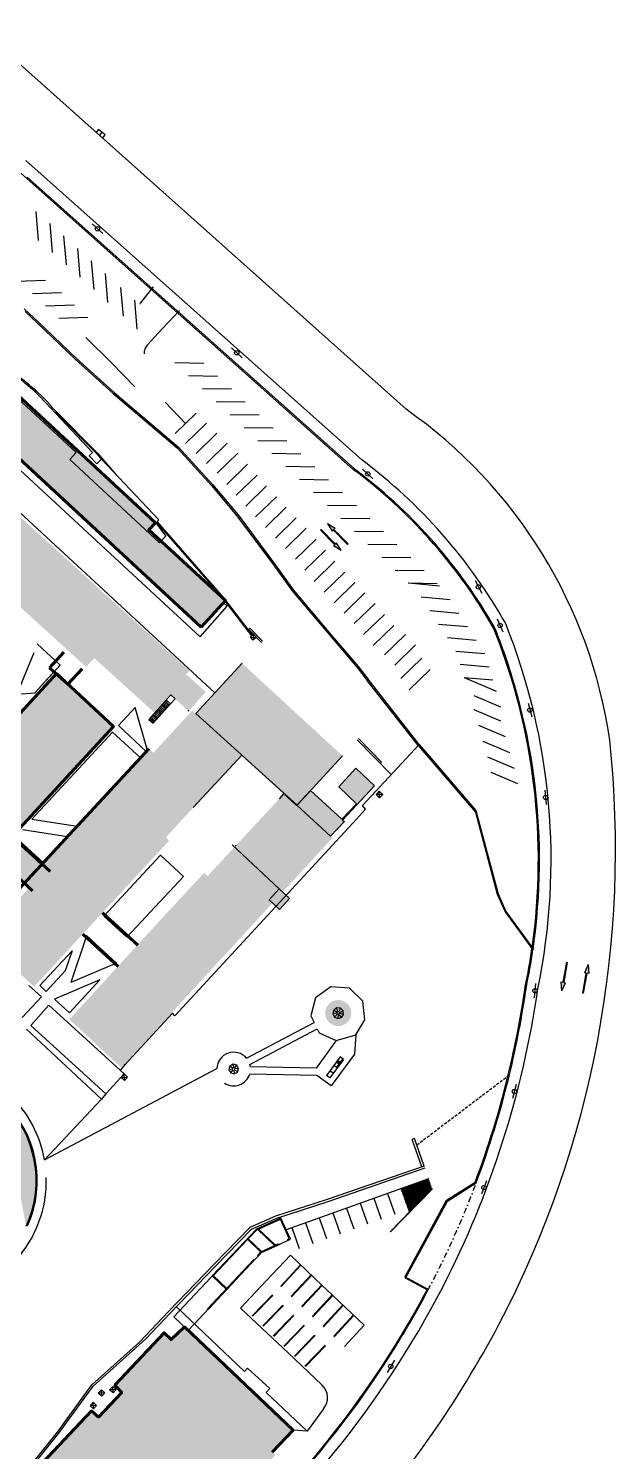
# Model space of a CAD drawing. Header units: millimetres. Extents: x 34038 to 35840, y 10511 to 10922.
# Drawn here: x 34410 to 34511.2, y 10666.8 to 10912 of the extents above; entities that cross this region are included whole.
import ezdxf

# ---------------------------------------------------------------- set-up
doc = ezdxf.new("R2010")
doc.units = ezdxf.units.MM
doc.linetypes.add('DASHDOTX2', pattern=[2, 1, -0.5, 0, -0.5])
doc.linetypes.add('HIDDENX2', pattern=[0.75, 0.5, -0.25])
for name, color, linetype in [('_0', 7, 'Continuous'), ('CERCA', 7, 'Continuous'), ('GUIA', 7, 'Continuous'), ('MANTER', 150, 'Continuous'), ('MEDIDAS REAIS', 3, 'Continuous'), ('MURO', 2, 'Continuous'), ('PAREDE', 4, 'Continuous'), ('PINTURA BRANCA', 7, 'Continuous'), ('piso2', 2, 'Continuous'), ('VAGAS', 7, 'Continuous')]:
    doc.layers.add(name, color=color, linetype=linetype)
doc.layers.add('PROJEÇÃO DAS EDIFICAÇÕES', color=4, linetype='Continuous', lineweight=60)

# ---------------------------------------------------------------- blocks, each defined once
blk = doc.blocks.new('X')
for p, q in [((0.4, 0.4), (-0.4, -0.4)), ((-0.4, 0.4), (0.4, -0.4)), ((-0.4, 0.4), (-0.4, -0.4)), ((-0.4, 0.4), (0.4, 0.4)), ((0.4, 0.4), (0.4, -0.4)), ((-0.4, -0.4), (0.4, -0.4))]:
    blk.add_line(p, q)
blk = doc.blocks.new('POST')
at = {"color": 7}
blk.add_line((-4.93, 0), (4.93, 0), dxfattribs=at)
blk.add_circle((0, 0), 1.5, dxfattribs=at)
blk = doc.blocks.new('BL')
for p, q in [((3, 3), (-3, 3)), ((-3, 3), (-3, 0)), ((0, 3), (0, 0)), ((3, 0), (3, 3))]:
    blk.add_line(p, q)
blk = doc.blocks.new('CUBA-PL')
for p, q in [((0.15, -0.16), (0.15, 0.16)), ((0.19, 0.2), (0.46, 0.2)), ((0.5, 0.16), (0.5, -0.16)), ((0.46, -0.2), (0.19, -0.2))]:
    blk.add_line(p, q)
for radius in [0.0281, 0.0158]:
    blk.add_circle((0.33, 0), radius)
for centre, start, end in [((0.19, 0.16), 90, 180), ((0.46, 0.16), 0, 90), ((0.19, -0.16), 180, 270), ((0.46, -0.16), 270, 0)]:
    blk.add_arc(centre, 0.04, start, end)

msp = doc.modelspace()

# ---------------------------------------------------------------- hatches: boundary and pattern name
for points in [[(34463.923, 10822.071), (34462.609, 10822.886), (34462.825, 10823.095), (34460.388, 10825.607), (34460.495, 10825.712), (34462.932, 10823.2), (34463.148, 10823.409)], [(34461.581, 10826.765), (34462.895, 10825.95), (34462.68, 10825.741), (34465.117, 10823.229), (34465.009, 10823.125), (34462.572, 10825.637), (34462.357, 10825.428)], [(34501.972, 10746.211), (34501.861, 10747.753), (34502.157, 10747.701), (34502.761, 10751.149), (34502.909, 10751.123), (34502.305, 10747.676), (34502.6, 10747.624)], [(34506.523, 10750.745), (34506.634, 10749.203), (34506.338, 10749.255), (34505.735, 10745.807), (34505.587, 10745.833), (34506.191, 10749.281), (34505.895, 10749.332)]]:
    msp.add_hatch(color=256).paths.add_polyline_path(points)
at = {"layer": 'MANTER'}
h = msp.add_hatch(color=170, dxfattribs=at)
h.dxf.hatch_style = 1
h.paths.add_polyline_path([(34403.372, 10853.28), (34400.686, 10850.414), (34442.81, 10812.175), (34443.968, 10813.452), (34430.764, 10825.628), (34431.922, 10826.884)])
h = msp.add_hatch(color=170, dxfattribs=at)
h.dxf.hatch_style = 1
h.paths.add_polyline_path([(34439.799, 10808.859), (34442.81, 10812.175), (34400.686, 10850.414), (34398, 10847.547)])
h = msp.add_hatch(color=170, dxfattribs=at)
h.dxf.hatch_style = 1
h.paths.add_polyline_path([(34419.977, 10802.029), (34421.369, 10803.561), (34431.777, 10794.108), (34433.424, 10795.921), (34434.617, 10797.175), (34437.481, 10794.573), (34437.629, 10794.438), (34440.601, 10797.71), (34437.344, 10800.668), (34437.244, 10800.557), (34437.125, 10800.665), (34437.769, 10801.373), (34393.445, 10841.636), (34387.12, 10834.673), (34404.899, 10818.522), (34403.507, 10816.99)])
h = msp.add_hatch(color=170, dxfattribs=at)
h.dxf.hatch_style = 1
h.paths.add_polyline_path([(34464.162, 10786.703), (34446.845, 10802.658), (34438.854, 10793.984), (34456.337, 10778.209)])
h = msp.add_hatch(color=170, dxfattribs=at)
h.dxf.hatch_style = 1
h.paths.add_polyline_path([(34446.644, 10786.955), (34446.719, 10787.037), (34454.277, 10780.1), (34454.261, 10780.083), (34456.337, 10778.209), (34464.162, 10786.703), (34446.845, 10802.658), (34438.854, 10793.984)])
h = msp.add_hatch(color=170, dxfattribs=at)
h.dxf.hatch_style = 1
h.paths.add_polyline_path([(34406.514, 10751.071), (34442.734, 10790.423), (34438.265, 10794.525), (34402.024, 10755.189)])
h.paths.add_polyline_path([(34393.875, 10767.386), (34420.187, 10795.908), (34415.711, 10800.065), (34389.419, 10771.524)])
h = msp.add_hatch(color=170, dxfattribs=at)
h.dxf.hatch_style = 1
h.paths.add_polyline_path([(34406.294, 10790.285), (34405.632, 10790.895), (34399.872, 10784.643), (34400.535, 10784.034)], flags=17)
h.paths.add_polyline_path([(34415.7, 10800.053), (34414.813, 10800.861), (34405.632, 10790.895), (34406.294, 10790.285), (34400.535, 10784.034), (34399.872, 10784.643), (34399.669, 10784.422), (34400.552, 10783.61)])
h = msp.add_hatch(color=170, dxfattribs=at)
h.dxf.hatch_style = 1
h.paths.add_polyline_path([(34398.331, 10763.247), (34424.664, 10791.751), (34420.187, 10795.908), (34393.875, 10767.386)])
h = msp.add_hatch(color=170, dxfattribs=at)
h.dxf.hatch_style = 1
h.paths.add_polyline_path([(34406.514, 10751.071), (34411.005, 10746.954), (34434.288, 10772.125), (34433.7, 10772.668), (34433.554, 10772.804), (34446.584, 10786.89), (34442.734, 10790.423)])
h = msp.add_hatch(color=170, dxfattribs=at)
h.dxf.hatch_style = 1
h.paths.add_polyline_path([(34410.526, 10765.604), (34410.357, 10765.761), (34410.514, 10765.929), (34410.682, 10765.773)], flags=16)
h.paths.add_polyline_path([(34417.739, 10773.372), (34417.57, 10773.528), (34417.727, 10773.697), (34417.895, 10773.54)], flags=16)
h.paths.add_polyline_path([(34415.012, 10770.773), (34415.168, 10770.941), (34415.337, 10770.785), (34415.18, 10770.616)], flags=16)
h.paths.add_polyline_path([(34420.108, 10776.261), (34420.265, 10776.43), (34420.434, 10776.273), (34420.277, 10776.105)], flags=16)
h.paths.add_polyline_path([(34422.66, 10779.009), (34422.817, 10779.178), (34422.985, 10779.021), (34422.829, 10778.853)], flags=16)
h.paths.add_polyline_path([(34424.858, 10781.376), (34425.015, 10781.545), (34425.183, 10781.388), (34425.027, 10781.22)], flags=16)
h.paths.add_polyline_path([(34427.791, 10784.534), (34427.948, 10784.703), (34428.116, 10784.546), (34427.96, 10784.378)], flags=16)
h.paths.add_polyline_path([(34429.323, 10786.354), (34418.399, 10774.59), (34419.043, 10774.489), (34429.674, 10786.029)])
h.paths.add_polyline_path([(34416.757, 10772.822), (34412.569, 10768.313), (34412.981, 10767.935), (34417.392, 10772.723)])
h.paths.add_polyline_path([(34430.809, 10787.954), (34430.536, 10787.661), (34430.574, 10787.531), (34430.743, 10787.375), (34430.649, 10787.274), (34430.69, 10787.132), (34430.597, 10787.218), (34430.586, 10787.206), (34430.418, 10787.363), (34430.428, 10787.374), (34430.343, 10787.453), (34429.323, 10786.354), (34429.674, 10786.029), (34419.043, 10774.489), (34418.399, 10774.59), (34416.757, 10772.822), (34417.392, 10772.723), (34412.981, 10767.935), (34412.824, 10768.079), (34412.656, 10767.898), (34412.487, 10768.054), (34412.655, 10768.235), (34412.065, 10768.775), (34408.799, 10765.258), (34410.155, 10764.014), (34431.565, 10787.253)])
h = msp.add_hatch(color=170, dxfattribs=at)
h.dxf.hatch_style = 1
h.paths.add_polyline_path([(34430.649, 10787.274), (34430.597, 10787.218), (34430.69, 10787.132)])
h.paths.add_polyline_path([(34430.536, 10787.661), (34430.343, 10787.453), (34430.428, 10787.374), (34430.574, 10787.531)])
h = msp.add_hatch(color=170, dxfattribs=at)
h.dxf.hatch_style = 1
h.paths.add_polyline_path([(34454.261, 10780.083), (34454.112, 10780.217), (34453.287, 10779.329), (34445.822, 10771.301), (34445.685, 10771.154), (34445.549, 10771.008), (34445.55, 10771.007), (34445.697, 10770.873)])
h.paths.add_polyline_path([(34446.793, 10786.821), (34446.644, 10786.955), (34438.163, 10777.787), (34438.311, 10777.652), (34438.446, 10777.799)])
h = msp.add_hatch(color=170, dxfattribs=at)
h.dxf.hatch_style = 1
h.paths.add_polyline_path([(34446.793, 10786.821), (34446.731, 10786.755), (34453.993, 10780.089), (34454.112, 10780.217)])
h = msp.add_hatch(color=170, dxfattribs=at)
h.dxf.hatch_style = 1
h.paths.add_polyline_path([(34466.459, 10784.576), (34463.508, 10781.366), (34466.581, 10778.471), (34464.04, 10775.797), (34458.667, 10780.739), (34456.337, 10778.209), (34462.111, 10772.895), (34464.48, 10775.389), (34464.185, 10775.659), (34469.679, 10781.544)])
h = msp.add_hatch(color=170, dxfattribs=at)
h.dxf.hatch_style = 1
h.paths.add_polyline_path([(34462.111, 10772.895), (34464.48, 10775.389), (34464.185, 10775.659), (34469.679, 10781.544), (34466.459, 10784.576), (34463.508, 10781.366), (34466.581, 10778.471), (34464.04, 10775.797), (34458.667, 10780.739), (34456.337, 10778.209)])
h = msp.add_hatch(color=170, dxfattribs=at)
h.dxf.hatch_style = 1
h.paths.add_polyline_path([(34457.962, 10776.713), (34456.337, 10778.209), (34456.201, 10778.062), (34454.141, 10779.954), (34441.047, 10765.872), (34440.9, 10766.008), (34440.313, 10766.551), (34432.933, 10758.615), (34417.094, 10741.309), (34421.55, 10737.153)])
h = msp.add_hatch(color=170, dxfattribs=at)
h.dxf.hatch_style = 1
h.paths.add_polyline_path([(34454.277, 10780.1), (34454.141, 10779.954), (34456.201, 10778.062), (34456.337, 10778.209)])
h = msp.add_hatch(color=170, dxfattribs=at)
h.dxf.hatch_style = 1
h.paths.add_polyline_path([(34462.445, 10772.587), (34457.962, 10776.713), (34421.55, 10737.153), (34426.005, 10732.997)])
h = msp.add_hatch(color=170, dxfattribs=at)
h.dxf.hatch_style = 1
h.paths.add_polyline_path([(34438.311, 10777.652), (34438.163, 10777.787), (34433.554, 10772.804), (34433.7, 10772.668)])
h = msp.add_hatch(color=170, dxfattribs=at)
h.dxf.hatch_style = 1
h.paths.add_polyline_path([(34407.191, 10772.837), (34404.137, 10769.532), (34408.799, 10765.258), (34411.861, 10768.555)])
h = msp.add_hatch(color=170, dxfattribs=at)
h.dxf.hatch_style = 1
h.paths.add_polyline_path([(34445.697, 10770.873), (34445.549, 10771.008), (34440.9, 10766.008), (34441.047, 10765.872)])
h = msp.add_hatch(color=170, dxfattribs=at)
h.dxf.hatch_style = 1
h.paths.add_polyline_path([(34453.248, 10763.777), (34451.514, 10761.893), (34453.277, 10760.249), (34455.01, 10762.133)])
h = msp.add_hatch(color=170, dxfattribs=at)
h.dxf.hatch_style = 1
h.paths.add_polyline_path([(34465.673, 10742.391, 1), (34461.173, 10742.391, 1)])
h = msp.add_hatch(color=170, dxfattribs=at)
h.dxf.hatch_style = 1
h.paths.add_polyline_path([(34436.898, 10688.322), (34434.606, 10686.147), (34433.444, 10687.305), (34424.916, 10678.281), (34426.111, 10677.047), (34422.104, 10672.776), (34420.898, 10673.851), (34412.37, 10664.827), (34413.537, 10663.676), (34411.388, 10661.359), (34426.44, 10647.158), (34430.064, 10650.951), (34437.322, 10651.185), (34437.152, 10658.615), (34441.081, 10658.998), (34441.009, 10662.177), (34445.024, 10662.21), (34445.026, 10661.899, 0.6767556), (34447.558, 10660.909), (34448.066, 10660.433, 1), (34450.159, 10662.663), (34449.853, 10662.95), (34450.432, 10662.955), (34450.409, 10663.943), (34452.561, 10666.243), (34452.058, 10666.715), (34455.64, 10670.535)])
h = msp.add_hatch(color=170, dxfattribs=at)
h.dxf.hatch_style = 1
h.paths.add_polyline_path([(34426.44, 10647.158), (34430.064, 10650.951), (34437.322, 10651.185), (34437.152, 10658.615), (34441.081, 10658.998), (34441.009, 10662.177), (34445.057, 10662.21, 0.805425), (34447.669, 10661.043, 1.5266512), (34449.725, 10662.949), (34450.432, 10662.955), (34450.409, 10663.943), (34452.561, 10666.243), (34452.058, 10666.715), (34455.64, 10670.535), (34436.898, 10688.322), (34434.606, 10686.147), (34433.444, 10687.305), (34424.916, 10678.281), (34426.111, 10677.047), (34422.104, 10672.776), (34420.898, 10673.851), (34412.37, 10664.827), (34413.537, 10663.676), (34411.388, 10661.359)])
at = {"layer": 'PINTURA BRANCA'}
h = msp.add_hatch(color=2, dxfattribs=at)
edge = h.paths.add_edge_path()
edge.add_line((34405.655, 10727.25), (34405.509, 10727.114))
edge.add_arc((34392.587, 10713.509), 18.764, -24.71761, 46.47473, ccw=False)
edge.add_line((34409.631, 10705.663), (34409.877, 10705.721))
edge.add_arc((34392.588, 10713.509), 18.962, 335.7505, 406.43854)
at = {"layer": 'PINTURA BRANCA', "ltscale": 3}
h = msp.add_hatch(dxfattribs=at)
h.set_pattern_fill('ANSI31', color=256, scale=1.5, angle=19.72326, style=0)
h.set_pattern_definition([(64.723257, (31126.27932, 9350.73386), (-0.169547989, 0.080060785), [])])
h.paths.add_polyline_path([(34474.259, 10712.166), (34475.711, 10708.115), (34479.632, 10712.149), (34479.017, 10713.868)])

# ---------------------------------------------------------------- linework, layer by layer
for p, q in [((34475.119, 10846.424), (34401.652, 10912.042)), ((34467.477, 10837.716), (34409.599, 10889.3)), ((34460.388, 10825.607), (34460.495, 10825.712)), ((34460.388, 10825.607), (34462.825, 10823.095)), ((34460.495, 10825.712), (34462.932, 10823.2)), ((34461.581, 10826.765), (34462.357, 10825.428)), ((34461.581, 10826.765), (34462.895, 10825.95)), ((34462.572, 10825.637), (34462.357, 10825.428)), ((34465.009, 10823.125), (34462.572, 10825.637)), ((34462.895, 10825.95), (34462.68, 10825.741)), ((34465.117, 10823.229), (34462.68, 10825.741)), ((34462.609, 10822.886), (34462.825, 10823.095)), ((34462.932, 10823.2), (34463.148, 10823.409)), ((34463.923, 10822.071), (34463.148, 10823.409)), ((34465.117, 10823.229), (34465.009, 10823.125)), ((34463.923, 10822.071), (34462.609, 10822.886)), ((34439.615, 10807.238), (34444.282, 10812.51)), ((34444.282, 10812.51), (34443.641, 10813.092)), ((34448.23, 10808.67), (34448.021, 10808.465)), ((34450.175, 10806.272), (34448.021, 10808.465)), ((34450.375, 10806.489), (34448.23, 10808.67)), ((34448.234, 10807.185), (34448.803, 10807.669)), ((34448.702, 10806.635), (34448.234, 10807.185)), ((34448.234, 10807.185), (34449.265, 10807.114)), ((34448.797, 10807.664), (34448.702, 10806.635)), ((34449.31, 10807.152), (34448.702, 10806.635)), ((34448.797, 10807.664), (34449.265, 10807.114)), ((34410.923, 10804.486), (34408.015, 10797.361)), ((34408.015, 10797.361), (34411.111, 10797.581)), ((34430.536, 10787.661), (34428.393, 10795.028)), ((34425.518, 10791.916), (34430.343, 10787.453)), ((34424.5, 10790.815), (34429.323, 10786.354)), ((34472.552, 10783.48), (34466.692, 10789.449)), ((34470.887, 10785.616), (34466.901, 10789.676)), ((34467.582, 10778.183), (34477.402, 10788.649)), ((34470.667, 10785.4), (34470.887, 10785.616)), ((34470.667, 10785.4), (34470.887, 10785.616)), ((34468.142, 10777.506), (34466.579, 10775.818)), ((34468.142, 10777.506), (34467.582, 10778.183)), ((34468.142, 10777.506), (34467.582, 10778.183)), ((34408.992, 10774.035), (34416.757, 10772.822)), ((34410.632, 10775.803), (34418.399, 10774.59)), ((34466.579, 10775.818), (34435.232, 10741.942)), ((34412.569, 10768.313), (34407.77, 10772.713)), ((34420.022, 10755.719), (34417.308, 10747.657)), ((34417.537, 10753.132), (34416.367, 10749.659)), ((34425.186, 10751.013), (34417.308, 10747.657)), ((34502.761, 10751.149), (34502.157, 10747.701)), ((34502.909, 10751.123), (34502.305, 10747.676)), ((34502.761, 10751.149), (34502.909, 10751.123)), ((34506.523, 10750.745), (34505.895, 10749.332)), ((34506.523, 10750.745), (34506.634, 10749.203)), ((34410.078, 10747.131), (34412.256, 10745.194)), ((34411.986, 10747.131), (34413.087, 10746.113)), ((34422.338, 10748.104), (34414.53, 10744.778)), ((34417.08, 10742.42), (34422.338, 10748.104)), ((34462.134, 10746.937), (34459.513, 10745.044)), ((34465.357, 10746.702), (34462.134, 10746.937)), ((34501.861, 10747.753), (34502.157, 10747.701)), ((34501.972, 10746.211), (34501.861, 10747.753)), ((34501.972, 10746.211), (34502.6, 10747.624)), ((34502.305, 10747.676), (34502.6, 10747.624)), ((34505.587, 10745.833), (34506.191, 10749.281)), ((34505.735, 10745.807), (34506.338, 10749.255)), ((34506.191, 10749.281), (34505.895, 10749.332)), ((34506.634, 10749.203), (34506.338, 10749.255)), ((34412.256, 10745.194), (34408.95, 10741.658)), ((34414.53, 10744.778), (34417.08, 10742.42)), ((34459.513, 10745.044), (34458.722, 10741.911)), ((34467.676, 10744.45), (34465.357, 10746.702)), ((34505.735, 10745.807), (34505.587, 10745.833)), ((34410.406, 10740.272), (34413.546, 10743.773)), ((34413.546, 10743.773), (34425.858, 10732.573)), ((34434.85, 10742.354), (34426.65, 10733.49)), ((34435.232, 10741.942), (34434.85, 10742.354)), ((34463.274, 10742.376), (34462.481, 10742.295)), ((34462.639, 10742.923), (34463.299, 10742.475)), ((34462.763, 10741.712), (34463.318, 10742.283)), ((34463.382, 10742.535), (34463.165, 10743.302)), ((34463.412, 10742.241), (34463.354, 10741.446)), ((34463.811, 10743.255), (34463.484, 10742.528)), ((34463.978, 10741.623), (34463.511, 10742.269)), ((34463.558, 10742.456), (34464.275, 10742.804)), ((34464.341, 10742.159), (34463.568, 10742.354)), ((34468.004, 10741.235), (34467.676, 10744.45)), ((34422.589, 10727.577), (34409.712, 10739.627)), ((34423.382, 10728.465), (34410.406, 10740.272)), ((34447.611, 10734.629), (34459.263, 10740.794)), ((34448.2, 10733.515), (34459.813, 10739.659)), ((34458.722, 10741.911), (34459.263, 10740.794)), ((34459.813, 10739.659), (34460.131, 10739.002)), ((34466.447, 10738.634), (34468.004, 10741.235)), ((34463.08, 10737.679), (34459.603, 10732.914)), ((34460.131, 10739.002), (34463.08, 10737.679)), ((34463.08, 10737.679), (34466.447, 10738.634)), ((34466.447, 10738.634), (34466.227, 10735.341)), ((34412.79, 10717.106), (34442.505, 10732.827)), ((34426.548, 10731.945), (34425.858, 10732.573)), ((34426.547, 10733.586), (34426.65, 10733.49)), ((34445.255, 10732.729), (34444.561, 10732.638)), ((34445.285, 10732.84), (34444.73, 10733.266)), ((34444.886, 10732.074), (34445.312, 10732.629)), ((34445.293, 10733.591), (34445.384, 10732.897)), ((34445.423, 10732.6), (34445.514, 10731.906)), ((34445.495, 10732.867), (34445.921, 10733.422)), ((34446.078, 10732.23), (34445.523, 10732.657)), ((34446.246, 10732.859), (34445.552, 10732.768)), ((34459.603, 10732.914), (34448.276, 10733.148)), ((34423.382, 10728.465), (34426.548, 10731.945)), ((34459.714, 10731.651), (34448.174, 10731.89)), ((34412.79, 10717.106), (34422.589, 10727.577)), ((34477.835, 10715.906), (34476.197, 10720.63)), ((34478.213, 10716.037), (34476.575, 10720.761)), ((34482.118, 10710.155), (34487.04, 10713.259)), ((34482.269, 10710.014), (34487.204, 10713.126)), ((34474.9, 10696.895), (34482.118, 10710.155)), ((34475.041, 10696.736), (34482.269, 10710.014)), ((34478.943, 10694.768), (34474.906, 10696.958)), ((34478.893, 10694.624), (34475.041, 10696.736)), ((34478.819, 10694.662), (34478.697, 10694.731)), ((34478.819, 10694.662), (34478.697, 10694.731)), ((34478.869, 10694.806), (34478.747, 10694.874)), ((34447.272, 10680.635), (34435.529, 10691.78)), ((34420.931, 10678.323), (34429.183, 10685.676)), ((34447.272, 10680.635), (34447.785, 10681.196)), ((34451.633, 10677.682), (34447.785, 10681.196)), ((34415.025, 10670.178), (34420.931, 10678.323)), ((34415.264, 10669.996), (34421.155, 10678.121)), ((34451.017, 10677.008), (34451.633, 10677.682)), ((34458.046, 10670.337), (34451.017, 10677.008)), ((34407.576, 10660.921), (34415.025, 10670.178)), ((34407.8, 10660.72), (34415.264, 10669.996))]:
    msp.add_line(p, q)
at = {"color": 7}
for p, q in [((34396.406, 10847.162), (34439.615, 10807.238)), ((34393.764, 10842.287), (34442.159, 10797.571)), ((34432.775, 10769.592), (34423.045, 10759.087)), ((34417.537, 10753.132), (34411.986, 10747.131)), ((34416.367, 10749.659), (34413.087, 10746.113)), ((34463.751, 10734.833), (34461.423, 10731.642)), ((34466.227, 10735.341), (34462.206, 10729.832)), ((34464.317, 10734.42), (34463.751, 10734.833)), ((34464.317, 10734.42), (34461.988, 10731.229)), ((34462.56, 10732.013), (34461.995, 10732.425)), ((34463.256, 10732.966), (34462.69, 10733.379)), ((34464.196, 10734.508), (34463.134, 10733.054)), ((34462.206, 10729.832), (34459.714, 10731.651)), ((34461.988, 10731.229), (34461.423, 10731.642))]:
    msp.add_line(p, q, dxfattribs=at)
at = {"ltscale": 5}
for p, q in [((34411.548, 10806.016, -494), (34415.515, 10802.362, -494)), ((34411.111, 10797.581), (34415.515, 10802.362)), ((34411.111, 10797.581), (34414.466, 10801.222)), ((34413.69, 10801.937), (34414.466, 10801.222)), ((34428.393, 10795.028), (34425.518, 10791.916)), ((34424.5, 10790.815), (34410.632, 10775.803))]:
    msp.add_line(p, q, dxfattribs=at)
at = {"color": 7, "ltscale": 5}
for p, q in [((34436.758, 10765.929), (34432.771, 10769.588)), ((34426.996, 10755.461), (34423.045, 10759.087)), ((34425.186, 10751.013), (34420.002, 10755.771))]:
    msp.add_line(p, q, dxfattribs=at)
at = {"color": 7, "linetype": 'ByBlock', "ltscale": 5}
msp.add_line((34426.996, 10755.461), (34436.758, 10765.929), dxfattribs=at)
for points in [[(34462.763, 10741.712), (34463.354, 10741.446), (34463.978, 10741.623), (34464.341, 10742.159), (34464.275, 10742.804), (34463.811, 10743.255), (34463.165, 10743.302), (34462.639, 10742.923), (34462.481, 10742.295)], [(34445.293, 10733.591), (34444.73, 10733.266), (34444.561, 10732.638), (34444.886, 10732.074), (34445.514, 10731.906), (34446.078, 10732.23), (34446.246, 10732.859), (34445.921, 10733.422)]]:
    msp.add_lwpolyline(points, close=True)
at = {"linetype": 'HIDDENX2'}
msp.add_lwpolyline([(34476.955, 10719.664), (34492.938, 10731.746)], dxfattribs=at)
msp.add_lwpolyline([(34476.955, 10719.664), (34492.938, 10731.746)], dxfattribs=at)
msp.add_lwpolyline([(34476.575, 10720.761), (34476.197, 10720.63)])
at = {"color": 7}
for points in [[(34478.344, 10715.659), (34461.648, 10709.87), (34452.77, 10707.014), (34448.436, 10705.117), (34442.239, 10698.794), (34434.47, 10690.673), (34430.279, 10686.251), (34421.155, 10678.121)], [(34478.213, 10716.037), (34461.522, 10710.249), (34452.628, 10707.389), (34448.204, 10705.452), (34441.952, 10699.072), (34434.18, 10690.949), (34429.183, 10685.676)]]:
    msp.add_lwpolyline(points, dxfattribs=at)
for centre, radius, start, end in [((34426.955, 10777.447), 84.129, 8.19516, 55.07502), ((34412.583, 10764.409), 91.583, 29.57047, 53.1731), ((34412.583, 10764.409), 91.583, 29.57047, 53.1731), ((34390.791, 10768.836), 109.332, 348.24769, 21.89373), ((34334.543, 10770.592), 176.69, 332.43714, 6.12322), ((34336.361, 10769.77), 163.128, 332.78969, 351.82286), ((34445.404, 10732.748), 2.9, 40.4292, 178.45087), ((34445.404, 10732.748), 2.9, 7.92121, 15.33509), ((34445.404, 10732.748), 2.9, 237.31343, 342.78041), ((34392.588, 10713.509), 20.52, 10.09542, 46.43854), ((34392.588, 10713.509), 20.52, 317.96333, 1.49962), ((34331.886, 10772.823), 168.505, 309.28203, 332.56215), ((34326.697, 10776.038), 186.17, 318.14577, 332.06856)]:
    msp.add_arc(centre, radius, start, end)
at = {"linetype": 'DASHDOTX2'}
msp.add_arc((34336.361, 10769.77), 161.128, 332.20081, 339.41803, dxfattribs=at)
msp.add_arc((34336.361, 10769.77), 161.128, 332.20081, 339.41803, dxfattribs=at)
at = {"layer": '_0'}
msp.add_line((34437.481, 10794.573), (34437.629, 10794.438), dxfattribs=at)
at = {"layer": 'CERCA'}
msp.add_line((34494.04, 10734.915), (34494.041, 10734.918), dxfattribs=at)
at = {"layer": 'GUIA'}
for p, q in [((34466.084, 10836.011), (34408.146, 10887.648)), ((34466.084, 10836.011), (34408.146, 10887.648)), ((34466.211, 10836.166), (34409.817, 10886.427)), ((34466.211, 10836.166), (34409.817, 10886.427)), ((34426.65, 10733.49), (34425.858, 10732.573)), ((34423.382, 10728.465), (34422.589, 10727.577)), ((34460.912, 10674.215), (34458.046, 10670.337)), ((34458.046, 10670.337), (34455.64, 10670.535))]:
    msp.add_line(p, q, dxfattribs=at)
at = {"layer": 'GUIA', "color": 7}
msp.add_line((34446.57, 10691.563), (34451.007, 10696.271), dxfattribs=at)
at = {"layer": 'GUIA', "elevation": -494}
for points in [[(34429.201, 10864.553, 0.0107031), (34429.357, 10864.69), (34431.552, 10867.5)], [(34436.051, 10863.427), (34433.099, 10860.302), (34430.494, 10857.463, 0.0924059), (34430.062, 10856.772, 0.1473687), (34429.998, 10855.976, 0.0777232)]]:
    msp.add_lwpolyline(points, format="xyb", dxfattribs=at)
msp.add_lwpolyline([(34427.314, 10863.573), (34427.314, 10863.573)], close=True, dxfattribs=at)
msp.add_lwpolyline([(34419.888, 10858.774), (34424.324, 10854.456), (34428.358, 10850.292)], dxfattribs=at)
at = {"layer": 'GUIA'}
for centre, radius, start, end in [((34412.583, 10764.409), 89.383, 30.54303, 53.23286), ((34412.583, 10764.409), 89.383, 30.54303, 53.23286), ((34412.583, 10764.409), 89.583, 30.54303, 53.22733), ((34412.583, 10764.409), 89.583, 30.54303, 53.22733), ((34412.583, 10764.409), 89.383, 29.665, 30.54303), ((34412.583, 10764.409), 89.383, 29.665, 30.54303), ((34412.583, 10764.409), 89.583, 29.65622, 30.54303), ((34412.583, 10764.409), 89.583, 29.65622, 30.54303), ((34390.791, 10768.836), 107.132, 351.88498, 21.8147), ((34390.791, 10768.836), 107.132, 17.23908, 21.8147), ((34390.791, 10768.836), 107.332, 351.77505, 21.82203), ((34390.791, 10768.836), 107.332, 17.2454, 21.82203), ((34240.863, 10757.402), 257.511, 5.64202, 6.11268), ((34240.863, 10757.402), 257.511, 5.64202, 6.11268), ((34464.3, 10779.475), 32.986, 3.99069, 5.64202), ((34464.3, 10779.475), 32.986, 3.99069, 5.64202), ((34390.791, 10768.836), 107.132, 348.21442, 351.76989), ((34390.791, 10768.836), 107.332, 348.21442, 351.6604), ((34336.361, 10769.77), 160.928, 346.35034, 351.84509), ((34336.361, 10769.77), 161.128, 346.35034, 351.84509), ((34336.361, 10769.77), 160.928, 339.44197, 346.35034), ((34336.361, 10769.77), 161.128, 339.41803, 346.35034), ((34331.886, 10772.823), 166.355, 307.33976, 331.9896), ((34331.886, 10772.823), 166.355, 307.33976, 331.9896), ((34331.886, 10772.823), 166.505, 307.33976, 331.9896), ((34331.886, 10772.823), 166.505, 307.33976, 331.9896), ((34331.571, 10772.276), 166.355, 328.94258, 332.25856), ((34331.571, 10772.276), 166.505, 329.00578, 332.25856)]:
    msp.add_arc(centre, radius, start, end, dxfattribs=at)
at = {"layer": 'GUIA', "color": 2}
for centre, radius, start, end in [((34392.587, 10713.509), 18.764, 335.28239, 46.47473), ((34392.588, 10713.509), 18.962, 335.7505, 46.43854)]:
    msp.add_arc(centre, radius, start, end, dxfattribs=at)
at = {"layer": 'MANTER'}
for p, q in [((34438.446, 10777.799), (34446.867, 10786.901)), ((34453.287, 10779.329), (34454.13, 10780.235)), ((34445.822, 10771.301), (34445.685, 10771.154)), ((34449.006, 10699.85), (34448.897, 10699.954))]:
    msp.add_line(p, q, dxfattribs=at)
at = {"layer": 'MANTER', "color": 170}
msp.add_line((34445.122, 10771.357), (34455.023, 10762.121), dxfattribs=at)
at = {"layer": 'MANTER'}
for points in [[(34446.845, 10802.658), (34438.854, 10793.984), (34456.337, 10778.209)], [(34456.337, 10778.209), (34464.162, 10786.703)], [(34456.337, 10778.209), (34458.667, 10780.739), (34464.04, 10775.797), (34466.581, 10778.471), (34463.508, 10781.366), (34466.459, 10784.576), (34469.679, 10781.544), (34464.185, 10775.659), (34464.48, 10775.389), (34462.111, 10772.895), (34456.316, 10778.229), (34458.667, 10780.739)], [(34452.058, 10666.715), (34455.64, 10670.535), (34436.898, 10688.322), (34434.606, 10686.147), (34433.444, 10687.305), (34424.916, 10678.281), (34426.111, 10677.047), (34422.104, 10672.776), (34420.898, 10673.851), (34412.37, 10664.827)]]:
    msp.add_lwpolyline(points, dxfattribs=at)
at = {"layer": 'MANTER', "color": 170}
msp.add_lwpolyline([(34453.248, 10763.777), (34451.514, 10761.893), (34453.277, 10760.249), (34455.01, 10762.133)], close=True, dxfattribs=at)
at = {"layer": 'MEDIDAS REAIS', "color": 1}
for p, q in [((34434.587, 10797.202), (34430.768, 10792.997)), ((34434.198, 10795.286), (34433.457, 10795.958)), ((34434.366, 10795.471), (34433.626, 10796.143)), ((34434.534, 10795.656), (34433.794, 10796.328)), ((34434.534, 10795.656), (34435.327, 10796.529)), ((34435.327, 10796.529), (34434.587, 10797.202)), ((34431.302, 10793.525), (34432.012, 10792.88)), ((34431.44, 10793.737), (34432.181, 10793.065)), ((34431.508, 10792.325), (34433.021, 10793.99)), ((34431.608, 10793.922), (34432.349, 10793.25)), ((34431.777, 10794.108), (34432.517, 10793.435)), ((34431.945, 10794.293), (34432.685, 10793.62)), ((34432.113, 10794.478), (34432.853, 10793.805)), ((34432.771, 10794.217), (34432.281, 10794.663)), ((34432.281, 10794.663), (34433.021, 10793.99)), ((34433.189, 10794.175), (34432.449, 10794.848)), ((34432.517, 10793.435), (34434.534, 10795.656)), ((34433.357, 10794.36), (34432.617, 10795.033)), ((34433.525, 10794.545), (34432.785, 10795.218)), ((34433.693, 10794.73), (34432.953, 10795.403)), ((34433.861, 10794.916), (34433.121, 10795.588)), ((34434.03, 10795.101), (34433.289, 10795.773)), ((34430.768, 10792.997), (34431.508, 10792.325)), ((34430.966, 10793.155), (34431.676, 10792.51)), ((34431.134, 10793.34), (34431.844, 10792.695))]:
    msp.add_line(p, q, dxfattribs=at)
at = {"layer": 'MURO'}
for p, q in [((34477.241, 10788.448), (34468.419, 10799.714, -494)), ((34477.395, 10788.656), (34468.573, 10799.922, -494)), ((34474.865, 10791.603), (34474.865, 10791.603)), ((34477.395, 10788.656), (34487.157, 10777.288)), ((34477.241, 10788.448), (34487.082, 10776.988)), ((34487.082, 10776.988), (34490.833, 10762.866)), ((34487.157, 10777.288), (34487.157, 10777.288)), ((34487.157, 10777.288), (34490.975, 10762.917)), ((34490.833, 10762.866), (34492.207, 10759.844)), ((34490.975, 10762.917), (34492.337, 10759.92)), ((34492.207, 10759.844), (34496.987, 10753.269)), ((34492.337, 10759.92), (34497.018, 10753.481)), ((34492.337, 10759.92), (34492.337, 10759.92)), ((34492.337, 10759.92), (34492.337, 10759.92)), ((34492.337, 10759.92), (34492.337, 10759.92)), ((34492.337, 10759.92), (34492.337, 10759.92)), ((34497.018, 10753.481), (34496.987, 10753.269))]:
    msp.add_line(p, q, dxfattribs=at)
at = {"layer": 'MURO', "elevation": -494}
for points in [[(34409.301, 10863.729), (34411.716, 10861.483), (34418.262, 10855.242), (34424.818, 10849.338), (34435.87, 10839.925), (34441.749, 10833.454), (34446.157, 10828.249), (34452.623, 10819.541), (34455.659, 10815.317), (34461.761, 10808.105), (34466.918, 10802.026), (34468.573, 10799.922)], [(34409.434, 10863.264), (34411.544, 10861.301), (34418.092, 10855.059), (34424.654, 10849.15), (34435.695, 10839.745), (34441.561, 10833.289), (34445.962, 10828.094), (34452.422, 10819.394), (34455.462, 10815.163), (34461.57, 10807.943), (34466.725, 10801.868), (34468.419, 10799.714)]]:
    msp.add_lwpolyline(points, dxfattribs=at)
at = {"layer": 'MURO', "color": 2}
for points in [[(34414.689, 10845.922), (34421.796, 10838.737), (34422.614, 10837.801)], [(34414.723, 10846.1), (34421.906, 10838.839), (34425.076, 10835.209)], [(34432.096, 10826.943), (34443.504, 10813.88)], [(34432.198, 10827.054), (34443.724, 10813.856), (34448.599, 10807.496)], [(34443.901, 10813.378), (34448.485, 10807.398)]]:
    msp.add_lwpolyline(points, dxfattribs=at)
msp.add_arc((34386.833, 10822.554), 36.501, 40.17297, 58.23986, dxfattribs=at)
at = {"layer": 'PAREDE', "color": 2}
for p, q in [((34449.386, 10705.075), (34453.457, 10706.904)), ((34449.577, 10705.271), (34452.602, 10702.412)), ((34454.974, 10703.526), (34453.416, 10706.995)), ((34447.786, 10703.4), (34441.884, 10697.143)), ((34447.713, 10703.469), (34450.083, 10701.218)), ((34447.814, 10703.574), (34450.224, 10701.296)), ((34447.886, 10703.505), (34449.386, 10705.075)), ((34449.429, 10705.204), (34452.456, 10702.344)), ((34453.105, 10702.483), (34454.809, 10703.283)), ((34454.747, 10703.42), (34454.974, 10703.526)), ((34454.806, 10703.289), (34454.747, 10703.42)), ((34449.533, 10700.632), (34450.102, 10701.238)), ((34449.642, 10700.529), (34449.533, 10700.632)), ((34449.642, 10700.529), (34450.192, 10701.115)), ((34450.102, 10701.238), (34453.044, 10702.62)), ((34453.105, 10702.483), (34453.044, 10702.62)), ((34453.105, 10702.483), (34453.044, 10702.62)), ((34440.913, 10691.447), (34448.897, 10699.954)), ((34444.198, 10694.947), (34441.815, 10697.209)), ((34441.022, 10691.343), (34440.913, 10691.447)), ((34440.913, 10691.447), (34441.023, 10691.344))]:
    msp.add_line(p, q, dxfattribs=at)
at = {"layer": 'PAREDE', "color": 4}
for p, q in [((34455.171, 10703.453), (34453.553, 10707.056)), ((34450.192, 10701.115), (34453.105, 10702.483)), ((34441.023, 10691.344), (34449.006, 10699.85)), ((34441.711, 10697.1), (34441.815, 10697.209))]:
    msp.add_line(p, q, dxfattribs=at)
at = {"layer": 'PAREDE', "ltscale": 0.03}
msp.add_lwpolyline([(34421.792, 10837.027), (34420.475, 10838.427), (34421.079, 10838.995), (34412.045, 10848.592, 0.0525426), (34404.826, 10854.265), (34403.392, 10852.717), (34418.25, 10838.965), (34417.129, 10837.754), (34432.598, 10823.437), (34433.677, 10824.604), (34432.017, 10826.859), (34432.473, 10827.351), (34422.626, 10837.812)], format="xyb", close=True, dxfattribs=at)
at = {"layer": 'PAREDE', "color": 2}
for points in [[(34453.553, 10707.056), (34449.327, 10705.159), (34446.058, 10701.737), (34435.085, 10690.043), (34437.58, 10687.675), (34450.192, 10701.115), (34455.171, 10703.453), (34453.553, 10707.056), (34449.327, 10705.159)], [(34444.204, 10694.734), (34441.709, 10697.102), (34446.058, 10701.737), (34449.327, 10705.159), (34453.553, 10707.056)]]:
    msp.add_lwpolyline(points, dxfattribs=at)
at = {"layer": 'PINTURA BRANCA'}
for p, q in [((34454.486, 10705.09), (34479.017, 10713.868)), ((34472.407, 10704.715), (34479.632, 10712.149)), ((34472.443, 10704.68), (34479.651, 10712.096)), ((34455.173, 10700.671), (34460.713, 10695.414)), ((34461.375, 10694.789), (34467.915, 10688.613))]:
    msp.add_line(p, q, dxfattribs=at)
at = {"layer": 'PINTURA BRANCA', "color": 7}
for p, q in [((34451.007, 10696.271), (34455.173, 10700.671)), ((34456.916, 10699), (34453.505, 10695.327)), ((34456.988, 10698.931), (34453.577, 10695.258)), ((34458.743, 10697.275), (34455.332, 10693.602)), ((34458.815, 10697.206), (34455.405, 10693.533)), ((34460.57, 10695.549), (34457.159, 10691.876)), ((34460.643, 10695.48), (34457.232, 10691.807)), ((34448.592, 10690.229), (34452.081, 10693.827)), ((34448.664, 10690.16), (34452.154, 10693.758)), ((34453.505, 10695.327), (34453.577, 10695.258)), ((34455.332, 10693.602), (34455.405, 10693.533)), ((34460.713, 10695.414), (34461.375, 10694.789)), ((34454.771, 10683.834), (34446.57, 10691.563)), ((34450.41, 10688.494), (34453.9, 10692.093)), ((34450.483, 10688.425), (34453.972, 10692.024)), ((34457.159, 10691.876), (34457.232, 10691.807)), ((34464.224, 10692.098), (34460.813, 10688.425)), ((34464.297, 10692.03), (34460.886, 10688.357)), ((34452.229, 10686.76), (34455.719, 10690.358)), ((34452.302, 10686.691), (34455.791, 10690.289)), ((34454.048, 10685.025), (34457.537, 10688.624)), ((34454.12, 10684.956), (34457.61, 10688.555)), ((34458.986, 10690.151), (34459.059, 10690.082)), ((34460.813, 10688.425), (34460.886, 10688.357)), ((34466.052, 10690.373), (34462.641, 10686.7)), ((34466.124, 10690.304), (34462.713, 10686.631)), ((34467.915, 10688.613), (34464.504, 10684.94)), ((34455.867, 10683.291), (34459.356, 10686.889)), ((34455.939, 10683.222), (34459.428, 10686.82)), ((34462.641, 10686.7), (34462.713, 10686.631)), ((34460.618, 10678.316), (34454.771, 10683.834)), ((34457.685, 10681.557), (34461.175, 10685.155)), ((34457.758, 10681.488), (34461.247, 10685.086))]:
    msp.add_line(p, q, dxfattribs=at)
at = {"layer": 'PINTURA BRANCA'}
for points in [[(34469.548, 10710.489), (34470.831, 10706.912)], [(34471.902, 10711.333), (34473.184, 10707.756)], [(34474.255, 10712.177), (34475.711, 10708.115)], [(34462.488, 10707.958), (34463.771, 10704.381)], [(34464.842, 10708.802), (34466.124, 10705.225)], [(34467.195, 10709.646), (34468.477, 10706.068)], [(34455.428, 10705.427), (34456.711, 10701.85)], [(34457.782, 10706.271), (34459.064, 10702.694)], [(34460.135, 10707.114), (34461.417, 10703.537)]]:
    msp.add_lwpolyline(points, dxfattribs=at)
msp.add_arc((34458.626, 10676.112), 2.971, 320.30989, 47.88863, dxfattribs=at)
at = {"layer": 'piso2', "color": 2}
msp.add_line((34449.006, 10699.85), (34449.642, 10700.529), dxfattribs=at)
at = {"layer": 'PROJEÇÃO DAS EDIFICAÇÕES'}
for p, q in [((34413.663, 10801.907), (34416.111, 10804.599)), ((34416.814, 10799.041), (34413.663, 10801.907)), ((34416.814, 10799.041), (34419.263, 10801.733)), ((34397.452, 10752.034), (34430.796, 10787.94)), ((34428.854, 10754.094), (34422.773, 10759.676)), ((34425.469, 10750.414), (34419.377, 10756.005))]:
    msp.add_line(p, q, dxfattribs=at)
at = {"layer": 'PROJEÇÃO DAS EDIFICAÇÕES', "color": 3}
for p, q in [((34413.794, 10766.783), (34406.601, 10773.378)), ((34410.744, 10763.474), (34403.548, 10770.073))]:
    msp.add_line(p, q, dxfattribs=at)
at = {"layer": 'PROJEÇÃO DAS EDIFICAÇÕES'}
for points in [[(34439.799, 10808.859), (34443.968, 10813.452), (34430.764, 10825.628), (34431.922, 10826.884), (34403.372, 10853.28), (34398, 10847.547), (34439.799, 10808.859)], [(34389.419, 10771.524), (34398.331, 10763.247), (34424.664, 10791.751), (34414.832, 10800.881), (34399.669, 10784.422), (34400.552, 10783.61), (34389.419, 10771.524)], [(34452.058, 10666.715), (34455.64, 10670.535), (34436.898, 10688.322), (34434.606, 10686.147), (34433.444, 10687.305), (34424.916, 10678.281), (34426.111, 10677.047), (34422.104, 10672.776), (34420.898, 10673.851), (34412.37, 10664.827)]]:
    msp.add_lwpolyline(points, dxfattribs=at)
at = {"layer": 'VAGAS'}
for p, q in [((34411.782, 10875.532), (34411.359, 10880.514)), ((34414.165, 10873.467), (34413.742, 10878.449)), ((34416.571, 10871.305), (34416.148, 10876.287)), ((34418.946, 10869.171), (34418.523, 10874.153)), ((34421.335, 10867.038), (34420.912, 10872.021)), ((34423.729, 10864.852), (34423.306, 10869.834)), ((34412.935, 10868.595, -494), (34407.938, 10868.429, -494)), ((34426.381, 10862.452, -494), (34425.957, 10867.434, -494)), ((34415.715, 10866.487, -494), (34410.718, 10866.322, -494)), ((34428.777, 10860.241, -494), (34428.353, 10865.223, -494)), ((34417.984, 10864.362, -494), (34412.987, 10864.197, -494)), ((34420.254, 10862.237, -494), (34415.257, 10862.072, -494)), ((34435.23, 10854.466, -494), (34440.229, 10854.394, -494)), ((34437.621, 10852.231, -494), (34442.62, 10852.16, -494)), ((34437.621, 10852.231, -494), (34442.62, 10852.16, -494)), ((34440.011, 10849.997, -494), (34445.011, 10849.926, -494)), ((34437.112, 10843.999, -494), (34433.569, 10847.644, -494)), ((34442.402, 10847.763, -494), (34447.402, 10847.691, -494)), ((34438.918, 10845.755, -494), (34435.332, 10842.27, -494)), ((34444.811, 10845.54, -1482), (34449.811, 10845.468, -1482)), ((34440.707, 10844.033, -494), (34437.121, 10840.548, -494)), ((34447.202, 10843.305, -1482), (34452.202, 10843.234, -1482)), ((34442.507, 10842.301, -494), (34438.921, 10838.816, -494)), ((34444.307, 10840.569, -494), (34440.721, 10837.085, -494)), ((34449.593, 10841.071, -1482), (34454.593, 10841, -1482)), ((34446.142, 10838.878, -494), (34442.557, 10835.393, -494)), ((34451.984, 10838.837, -1482), (34456.983, 10838.765, -1482)), ((34447.78, 10836.978, -494), (34444.195, 10833.493, -494)), ((34454.375, 10836.602, -1482), (34459.374, 10836.531, -1482)), ((34449.442, 10835.1, -494), (34445.856, 10831.615, -494)), ((34451.085, 10833.211, -494), (34447.499, 10829.726, -494)), ((34456.766, 10834.368, -1482), (34461.765, 10834.297, -1482)), ((34452.757, 10831.356, -494), (34449.171, 10827.871, -494)), ((34459.156, 10832.134, -1482), (34464.156, 10832.062, -1482)), ((34454.469, 10829.535, -494), (34450.884, 10826.05, -494)), ((34461.547, 10829.899, -1482), (34466.547, 10829.828, -1482)), ((34456.191, 10827.722, -494), (34452.605, 10824.237, -494)), ((34457.92, 10825.916, -494), (34454.335, 10822.431, -494)), ((34463.901, 10827.666, -1482), (34468.901, 10827.594, -1482)), ((34466.219, 10825.438, -1482), (34471.218, 10825.366, -1482)), ((34459.623, 10824.071, -494), (34456.037, 10820.586, -494)), ((34468.527, 10823.199, -1482), (34473.527, 10823.128, -1482)), ((34461.236, 10822.168, -494), (34457.651, 10818.683, -494)), ((34470.918, 10820.965, -1482), (34475.918, 10820.893, -1482)), ((34462.857, 10820.256, -494), (34459.271, 10816.772, -494)), ((34464.561, 10818.376, -494), (34460.976, 10814.892, -494)), ((34473.227, 10818.732, -1482), (34478.227, 10818.66, -1482)), ((34466.29, 10816.571, -494), (34462.705, 10813.086, -494)), ((34475.454, 10816.5, -1482), (34480.454, 10816.428, -1482)), ((34475.536, 10816.498, -1482), (34480.861, 10816.035, -1482)), ((34468.033, 10814.778, -494), (34464.447, 10811.293, -494)), ((34477.738, 10814.098, -1482), (34482.719, 10813.664, -1482)), ((34469.775, 10812.985, -494), (34466.19, 10809.501, -494)), ((34471.387, 10811.081, -494), (34467.802, 10807.596, -494)), ((34479.24, 10811.759, -1482), (34484.221, 10811.325, -1482)), ((34473.015, 10809.189, -494), (34469.429, 10805.704, -494)), ((34480.738, 10809.42, -1482), (34485.72, 10808.986, -1482)), ((34475.002, 10807.607, -494), (34471.417, 10804.122, -494)), ((34476.745, 10805.814, -494), (34473.159, 10802.329, -494)), ((34482.237, 10807.081, -1482), (34487.218, 10806.647, -1482)), ((34477.821, 10803.524, -494), (34474.236, 10800.039, -494)), ((34483.721, 10804.764, -1482), (34488.702, 10804.33, -1482)), ((34479.266, 10801.591, -494), (34475.68, 10798.106, -494)), ((34484.461, 10802.491, -1482), (34489.442, 10802.057, -1482)), ((34485.109, 10800.227, -1482), (34490.09, 10799.793, -1482)), ((34485.109, 10800.227, -494), (34490.643, 10797.862, -494)), ((34486.827, 10797.1, -494), (34491.425, 10795.135, -494)), ((34486.802, 10794.717, -494), (34491.4, 10792.753, -494)), ((34487.592, 10791.986, -494), (34492.19, 10790.021, -494)), ((34488.374, 10789.259, -494), (34492.972, 10787.295, -494)), ((34489.157, 10786.532, -494), (34493.755, 10784.568, -494)), ((34489.717, 10783.906, -494), (34494.315, 10781.941, -494))]:
    msp.add_line(p, q, dxfattribs=at)
at = {"layer": 'VAGAS', "color": 7}
for p, q in [((34462.397, 10693.824), (34458.986, 10690.151)), ((34462.47, 10693.755), (34459.059, 10690.082))]:
    msp.add_line(p, q, dxfattribs=at)

# ---------------------------------------------------------------- block references
for name, p, xscale, yscale, zscale, rotation in [('BL', (34422.201, 10893.599), 0.25, 0.25, 0.25, 320.5467168984479), ('POST', (34421.92, 10877.533), 0.25, 0.25, 0.25, 316.8251514022126), ('POST', (34421.92, 10877.533), 0.25, 0.25, 0.25, 316.8251514022126), ('POST', (34445.937, 10856.155), 0.25, 0.25, 0.25, 316.845711946702), ('POST', (34468.505, 10835.289), 0.25, 0.25, 0.25, 317.5779856364817), ('POST', (34468.505, 10835.289), 0.25, 0.25, 0.25, 317.5779856364814), ('POST', (34468.505, 10835.289), 0.25, 0.25, 0.25, 317.5779856364817), ('POST', (34468.505, 10835.289), 0.25, 0.25, 0.25, 317.5779856364814), ('POST', (34487.599, 10815.811), 0.25, 0.25, 0.25, 298.0827556954944), ('POST', (34487.599, 10815.811), 0.25, 0.25, 0.25, 298.0827556954944), ('POST', (34491.314, 10809.186), 0.25, 0.25, 0.25, 294.6335312629697), ('POST', (34491.314, 10809.186), 0.25, 0.25, 0.25, 294.6335312629697), ('POST', (34496.48, 10794.598), 0.25, 0.25, 0.25, 285.5003806016489), ('POST', (34496.48, 10794.598), 0.25, 0.25, 0.25, 285.5003806016489), ('POST', (34499.17, 10779.552), 0.25, 0.25, 0.25, 275.9769725443525), ('POST', (34499.17, 10779.552), 0.25, 0.25, 0.25, 275.9769725443525), ('POST', (34497.325, 10746.249), 0.2499999999999998, 0.2499999999999998, 0.2499999999999998, 265.3505887297717), ('POST', (34493.788, 10728.877), 0.25, 0.25, 0.25, 255.0003228844951), ('POST', (34488.534, 10712.333), 0.25, 0.25, 0.25, 249.345039389968), ('POST', (34472.491, 10681.525), 0.25, 0.25, 0.25, 238.5855120124133)]:
    msp.add_blockref(name, p, dxfattribs=dict(xscale=xscale, yscale=yscale, zscale=zscale, rotation=rotation))
for p, rotation in [((34470.527, 10780.059), 226.9012285379078), ((34470.527, 10780.059), 226.9012285379078), ((34426.544, 10731.332), 137.7074108694571), ((34422.629, 10676.937), 228.1233122974157), ((34424.584, 10677.513), 228.1233122974157), ((34421.201, 10674.774), 228.1233122974157)]:
    msp.add_blockref('X', p, dxfattribs=dict(rotation=rotation))
at = {"color": 7, "rotation": 143.8789919986336}
msp.add_blockref('CUBA-PL', (34463.685, 10733.767), dxfattribs=at)

doc.saveas('drawing.dxf')
